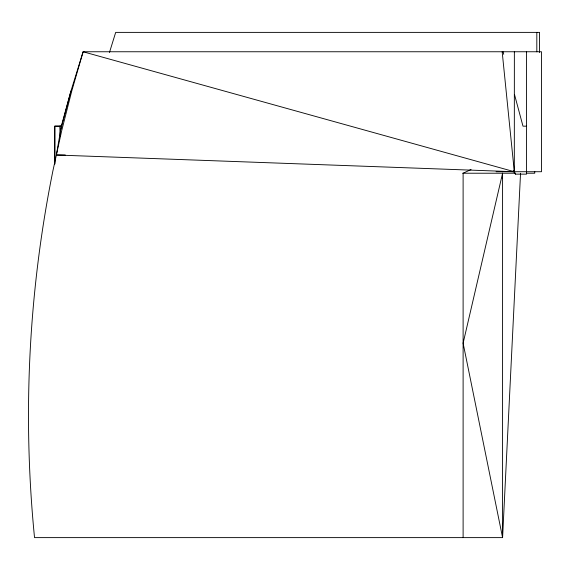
<?xml version="1.0" encoding="UTF-8"?>
<svg xmlns="http://www.w3.org/2000/svg" width="570" height="570" viewBox="0 0 570 570"><rect width="100%" height="100%" fill="white"/><g stroke="black" fill="none" stroke-linecap="round" stroke-linejoin="round"><path stroke-width="0.85" d="M514.368 51.756L514.318 171.72L515.444 174.128L526.552 174.142L526.552 51.756M520.545 173.223L502.583 537.617L34.528 537.617A1238.945 1238.945 0 0 1 52.91 170.815L61.667 130.801L71.735 91.1L83.113 51.756L541.5 51.756L541.5 171.72L496.099 171.72M502.312 178.553L502.583 173.223L463.111 343.204L502.583 537.617L502.583 173.223M513.306 170.33L514.318 171.72L56.373 155.004L61.325 126.155L70.929 91.093L83.113 51.756L514.318 171.72L502.17 51.756M60.392 130.808L70.929 91.093M109.468 52.468L115.689 32.383L539.562 32.383L539.562 52.533M471.084 169.504L463.111 173.223L463.111 537.617M61.375 127.103L61.325 126.155L59.807 126.205L60.121 135.974M61.931 126.155L54.741 126.155L54.741 163.989M61.325 126.155L54.848 126.155L54.848 163.989M526.552 126.17L522.982 126.17L514.503 94.52M56.373 155.004L65.272 155.004M462.69 173.223L515.415 173.223M526.758 173.223L534.738 173.223L534.738 171.477M513.477 171.292L515.444 174.128M503.039 51.756L503.723 54.321M536.819 32.383L536.819 51.813"/></g></svg>
